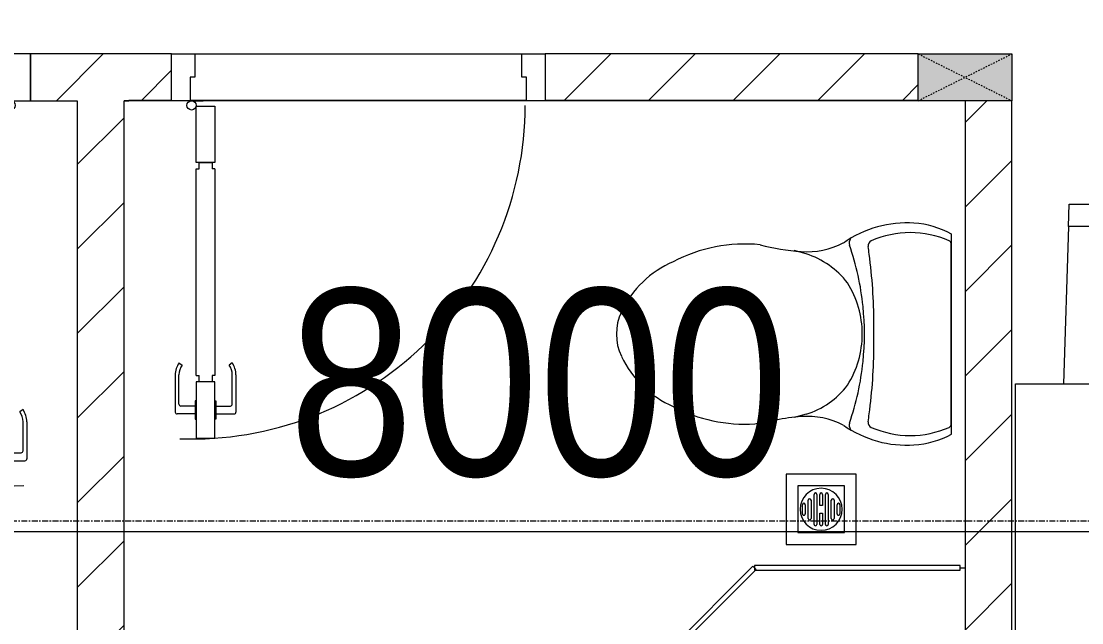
# Model space of a CAD drawing. Header units: millimetres. Extents: x 962 to 239635, y -15958 to 82755.
# Drawn here: x 125683 to 127953, y 39020 to 40307 of the extents above; entities that cross this region are included whole.
import ezdxf

# ---------------------------------------------------------------- set-up
doc = ezdxf.new("R2010")
doc.units = ezdxf.units.MM
doc.linetypes.add('Dash', pattern=[6, 3, -3])
doc.linetypes.add('Grid Line', pattern=[22.225, 12.7, -3.175, 3.175, -3.175])
for name, color, linetype, lineweight in [('0-1', 7, 'Continuous', 5), ('A-ANNO-DIMS', 211, 'Continuous', 9), ('A-ANNO-DIMS-160', 211, 'Continuous', 9), ('A-DETL-GENF-1', 9, 'Continuous', 9), ('A-DOOR-1', 254, 'Continuous', 9), ('A-DOOR-2', 9, 'Continuous', 9), ('A-FLOR-2', 9, 'Continuous', 9), ('A-GLAZ-CURT-1', 254, 'Continuous', 9), ('A-GLAZ-CURT-2', 9, 'Continuous', 9), ('A-WALL-1', 253, 'Continuous', 18), ('A-WALL-2', 9, 'Continuous', 9), ('A-WALL-PATT-1', 10, 'Continuous', 9), ('I-FURN-1', 254, 'Continuous', 9), ('M-EQPM-1', 254, 'Continuous', 9), ('P-SANR-FIXT-1', 254, 'Continuous', 9), ('S-COLS', 52, 'Continuous', 9), ('S-COLS-3', 254, 'Continuous', 9), ('S-COLS-4', 253, 'Continuous', 18), ('S-COLS-HDLN-1', 9, 'Dash', 9), ('S-GRID-1', 1, 'Grid Line', 9)]:
    doc.layers.add(name, color=color, linetype=linetype, lineweight=lineweight)
doc.styles.add('UTM Avo', font='UTM Avo.ttf', dxfattribs={"width": 0.9, "height": 400})
doc.dimstyles.new('1_Dim_chi_tiet_2_5_1', dxfattribs={"dimscale": 304.8, "dimtxt": 399.720379, "dimasz": 0.629921, "dimexe": 0.524934, "dimexo": 0.0625, "dimgap": 0.052493, "dimtad": 1, "dimdec": 0, "dimrnd": 5, "dimzin": 0, "dimdsep": 46, "dimtxsty": 'UTM Avo', "dimblk1": 'OBLIQUE', "dimblk2": 'OBLIQUE', "dimsah": 1, "dimcen": 0.09, "dimdle": 0.524934, "dimazin": 0, "dimtfac": 1, "dimtdec": 4, "dimtix": 1, "dimtmove": 0, "dimatfit": 3, "dimfxl": 1.049869, "dimfxlon": 1, "dimtvp": 1, "dimtolj": 1, "dimtzin": 0, "dimarcsym": 2})
pattern_1 = [(45, (0, 0), (-90.50967, 90.50967), [])]

# ---------------------------------------------------------------- blocks, each defined once
blk = doc.blocks.new('DOOR_CW_01 CANH MO-PANEL KINH - DIW_01-900x2200-CỬA GỖ VÂN LAMINATE-553393-TKCS_MB TẦNG 2')
at = {"layer": 'A-DETL-GENF-1'}
for p, q in [((-397, 872), (-357, 872)), ((-397, 752), (-397, 872)), ((-357, 872), (-357, 752)), ((-399, 820.5), (-438, 820.5)), ((-399, 831.8), (-397, 831.8)), ((-399, 792.2), (-399, 831.8)), ((-397, 792.2), (-397, 831.8)), ((-357, 792.2), (-357, 831.8)), ((-355, 831.8), (-357, 831.8)), ((-355, 792.2), (-355, 831.8)), ((-355, 820.5), (-316, 820.5)), ((-442, 737), (-442, 816.5)), ((-434, 799.5), (-434, 737)), ((-399, 803.5), (-430, 803.5)), ((-355, 803.5), (-324, 803.5)), ((-320, 799.5), (-320, 737)), ((-312, 737), (-312, 816.5)), ((-397, 792.2), (-399, 792.2)), ((-357, 792.2), (-355, 792.2)), ((-357, 752), (-397, 752)), ((-363, 752), (-391, 752)), ((-391, 752), (-391, 738)), ((-363, 738), (-363, 752)), ((-397, 738), (-391, 738)), ((-397, 738), (-397, 196)), ((-357, 738), (-363, 738)), ((-357, 196), (-357, 738)), ((-433.9, 711.2), (-427.3, 715.8)), ((-320.1, 711.2), (-326.7, 715.8)), ((-397, 196), (-391, 196)), ((-357, 182), (-397, 182)), ((-397, 182), (-397, 62)), ((-391, 196), (-391, 182)), ((-391, 182), (-363, 182)), ((-357, 196), (-363, 196)), ((-363, 182), (-363, 196)), ((-357, 62), (-357, 182)), ((-397, 62), (-357, 62))]:
    blk.add_line(p, q, dxfattribs=at)
blk.add_circle((-407, 60), 10, dxfattribs=at)
for centre, radius, start, end in [((-407, 60), 814, 360, 92), ((-438, 816.5), 4, 90, 180), ((-316, 816.5), 4, 0, 90), ((-430, 799.5), 4, 90, 180), ((-324, 799.5), 4, 360, 90), ((-397, 737), 45, 180, 215), ((-397, 737), 37, 180, 215), ((-357, 737), 37, 325, 0), ((-357, 737), 45, 325, 0)]:
    blk.add_arc(centre, radius, start, end, dxfattribs=at)
at = {"layer": 'A-DOOR-2'}
for p, q in [((-410, 50), (-450, 50)), ((-450, 50), (-450, -50)), ((-410, 0), (-410, 50)), ((-407, 50), (-382, 50)), ((450, 50), (410, 50)), ((410, 50), (410, 0)), ((450, -50), (450, 50)), ((-400, 0), (-410, 0)), ((-400, -50), (-400, 0)), ((410, 0), (400, 0)), ((400, 0), (400, -50)), ((-450, -50), (-400, -50)), ((400, -50), (450, -50))]:
    blk.add_line(p, q, dxfattribs=at)
blk = doc.blocks.new('DOOR_CW_01 CANH MO-PANEL KINH - DIG_02-800x2200-CỬA NHÔM KÍNH-401063-TKCS_MB TẦNG 2')
at = {"layer": 'A-DETL-GENF-1'}
for p, q in [((-347, -182), (-347, -62)), ((-347, -62), (-307, -62)), ((-307, -62), (-307, -182)), ((-307, -182), (-347, -182)), ((-347, -196), (-341, -196)), ((-347, -638), (-347, -196)), ((-341, -196), (-341, -182)), ((-341, -182), (-313, -182)), ((-313, -182), (-313, -196)), ((-307, -196), (-313, -196)), ((-307, -196), (-307, -638)), ((-383.9, -611.2), (-377.3, -615.8)), ((-270.1, -611.2), (-276.7, -615.8)), ((-392, -637), (-392, -716.5)), ((-384, -699.5), (-384, -637)), ((-347, -638), (-341, -638)), ((-307, -652), (-347, -652)), ((-347, -652), (-347, -772)), ((-341, -652), (-341, -638)), ((-313, -652), (-341, -652)), ((-307, -638), (-313, -638)), ((-313, -638), (-313, -652)), ((-307, -772), (-307, -652)), ((-270, -699.5), (-270, -637)), ((-262, -637), (-262, -716.5)), ((-349, -703.5), (-380, -703.5)), ((-349, -692.2), (-349, -731.8)), ((-347, -692.2), (-349, -692.2)), ((-347, -692.2), (-347, -731.8)), ((-307, -692.2), (-307, -731.8)), ((-307, -692.2), (-305, -692.2)), ((-305, -692.2), (-305, -731.8)), ((-305, -703.5), (-274, -703.5)), ((-349, -720.5), (-388, -720.5)), ((-305, -720.5), (-266, -720.5)), ((-349, -731.8), (-347, -731.8)), ((-305, -731.8), (-307, -731.8)), ((-347, -772), (-307, -772))]:
    blk.add_line(p, q, dxfattribs=at)
blk.add_circle((-357, -60), 10, dxfattribs=at)
for centre, radius, start, end in [((-357, -60), 714, 268, 0), ((-347, -637), 45, 145, 180), ((-307, -637), 45, 360, 35), ((-347, -637), 37, 145, 180), ((-307, -637), 37, 0, 35), ((-380, -699.5), 4, 180, 270), ((-274, -699.5), 4, 270, 0), ((-388, -716.5), 4, 180, 270), ((-266, -716.5), 4, 270, 0)]:
    blk.add_arc(centre, radius, start, end, dxfattribs=at)
at = {"layer": 'A-DOOR-2'}
for p, q in [((-400, -50), (-400, 50)), ((-400, 50), (-350, 50)), ((-350, 50), (-350, 0)), ((350, 0), (350, 50)), ((350, 50), (400, 50)), ((400, 50), (400, -50)), ((-360, 0), (-360, -50)), ((-350, 0), (-360, 0)), ((360, 0), (350, 0)), ((360, -50), (360, 0)), ((-360, -50), (-400, -50)), ((-357, -50), (-332, -50)), ((400, -50), (360, -50))]:
    blk.add_line(p, q, dxfattribs=at)
blk = doc.blocks.new('TOILET - TOILET-348229-TKCS_MB TẦNG 2')
at = {"layer": 'P-SANR-FIXT-1'}
for p, q in [((214.2, -19.1), (-214.2, -19.1)), ((194, -19.9), (-194, -19.9)), ((-171.7, -330.3), (-178.6, -355.5)), ((171.7, -330.3), (178.6, -355.5))]:
    blk.add_line(p, q, dxfattribs=at)
for centre, radius, start, end in [((-46.1, -111.1), 191.6, 151.2809, 176.4513), ((-193.7, -26.4), 6.48, 92.3168, 156.2862), ((193.7, -26.4), 6.48, 23.7138, 87.6832), ((46.1, -111.1), 191.6, 3.5487, 28.7191), ((-9.8, -107.2), 207.3, 156.2862, 203.7138), ((9.8, -107.2), 207.3, 336.2862, 23.7138), ((1.9, -114.1), 239.7, 176.4513, 195.2961), ((-1.9, -114.1), 239.7, 344.7039, 3.5487), ((-4, -115.7), 233.6, 195.2961, 215.2147), ((4, -115.7), 233.6, 324.7853, 344.7039), ((-189.1, -185.5), 11.7, 205.4105, 277.5788), ((178.9, -2951.3), 2778.4, 97.2351, 97.5788), ((-14.3, -1400.4), 1215.6, 90.3974, 97.407), ((0, -3462.8), 3278, 89.6026, 90.3974), ((14.3, -1400.4), 1215.6, 82.593, 89.6026), ((-178.9, -2951.3), 2778.4, 82.4212, 82.7649), ((189.1, -185.5), 11.7, 262.4212, 334.5895), ((0.6, -792.1), 586.9, 95.8322, 108.9927), ((0, -416), 206.1, 90, 122.0732), ((0, -786.7), 581.5, 84.1678, 95.8322), ((0, -416), 206.1, 57.9268, 90), ((-0.6, -792.1), 586.9, 71.0073, 84.1678), ((-195, -224.1), 13.8, 230.6724, 288.9927), ((-0.4, -384), 179.5, 127.4036, 162.5964), ((0.4, -384), 179.5, 17.4036, 52.5964), ((195, -224.1), 13.8, 251.0073, 309.3276), ((-343.5, -327.4), 167.3, 355.4559, 27.38), ((343.5, -327.4), 167.3, 152.62, 184.5441), ((-719.2, -297.5), 544.3, 346.0536, 355.4559), ((719.2, -297.5), 544.3, 184.5441, 190.2879), ((-1948.3, -805.1), 2171.2, 9.681, 10.8949), ((137.1, -461.2), 329.8, 174.3487, 207.6878), ((-137.1, -461.2), 329.8, 332.3122, 3.6835), ((45.1, -528.6), 217.6, 203.2216, 244.7718), ((-45.1, -528.6), 217.6, 295.2282, 336.7784), ((0, -624.4), 111.7, 244.7718, 295.2282)]:
    blk.add_arc(centre, radius, start, end, dxfattribs=at)
blk = doc.blocks.new('THU NUOC - THU NUOC-461820-TKCS_MB TẦNG 2')
at = {"layer": 'M-EQPM-1'}
for p, q in [((-66.3, 70.6), (-66.3, -79.4)), ((83.7, 70.6), (-66.3, 70.6)), ((83.7, -79.4), (83.7, 70.6)), ((58.7, 45.6), (-41.3, 45.6)), ((-41.3, 45.6), (-41.3, -54.4)), ((58.7, -54.4), (58.7, 45.6)), ((-11, 23.3), (28.5, 23.3)), ((-1.1, 35.6), (18.5, 35.6)), ((18.5, 29.6), (-1.1, 29.6)), ((-23.3, 10.8), (40.9, 10.8)), ((40.9, 4.8), (-23.3, 4.8)), ((28.5, 17.3), (-11, 17.3)), ((-23.3, -1.2), (0.7, -1.2)), ((0.7, -7.2), (-23.3, -7.2)), ((-23.3, -13.6), (40.9, -13.6)), ((40.9, -19.6), (-23.3, -19.6)), ((0.7, -1.2), (0.7, -7.2)), ((16.7, -1.2), (40.9, -1.2)), ((16.7, -7.2), (16.7, -1.2)), ((40.9, -7.2), (16.7, -7.2)), ((-11, -26.1), (28.5, -26.1)), ((28.5, -32.1), (-11, -32.1)), ((-1.1, -38.5), (18.5, -38.5)), ((18.5, -44.5), (-1.1, -44.5)), ((-41.3, -54.4), (58.7, -54.4)), ((-66.3, -79.4), (83.7, -79.4))]:
    blk.add_line(p, q, dxfattribs=at)
for centre, radius, start, end in [((8.7, -4.4), 45, 0, 180), ((8.7, -4.4), 45, 0, 180), ((-11, 20.3), 3, 90, 270), ((-1.1, 32.6), 3, 90, 270), ((18.5, 32.6), 3, 270, 90), ((28.5, 20.3), 3, 270, 90), ((-23.3, 7.8), 3, 90, 270), ((40.9, 7.8), 3, 270, 90), ((8.7, -4.4), 45, 180, 360), ((8.7, -4.4), 45, 180, 360), ((-23.3, -4.2), 3, 90, 270), ((-23.3, -16.6), 3, 90, 270), ((40.9, -4.2), 3, 270, 90), ((40.9, -16.6), 3, 270, 90), ((-11, -29.1), 3, 90, 270), ((-1.1, -41.5), 3, 90, 270), ((18.5, -41.5), 3, 270, 90), ((28.5, -29.1), 3, 270, 90)]:
    blk.add_arc(centre, radius, start, end, dxfattribs=at)
blk = doc.blocks.new('System Panel - Glazed-901203-TKCS_MB TẦNG 2')
at = {"layer": 'A-GLAZ-CURT-2'}
for p, q in [((220.1, 5), (-220.1, 5)), ((-220.1, 5), (-220.1, -5)), ((220.1, -5), (220.1, 5)), ((-220.1, -5), (220.1, -5))]:
    blk.add_line(p, q, dxfattribs=at)
blk = doc.blocks.new('System Panel - Glazed-580253-TKCS_MB TẦNG 2')
at = {"layer": 'A-GLAZ-CURT-2'}
for p, q in [((352.2, 5), (-352.2, 5)), ((-352.2, 5), (-352.2, -5)), ((352.2, -5), (352.2, 5)), ((-352.2, -5), (352.2, -5))]:
    blk.add_line(p, q, dxfattribs=at)
blk = doc.blocks.new('G1_SOF - BO TRU - 100x200-746114-TKCS_MB TẦNG 2')
at = {"layer": 'S-COLS'}
blk.add_hatch(color=256, dxfattribs=at).paths.add_polyline_path([(50, -100), (50, 100), (-50, 100), (-50, -100)])
at = {"layer": 'S-COLS-4'}
for p, q in [((-50, 100), (50, 100)), ((-50, -100), (-50, 100)), ((50, 100), (50, -100)), ((50, -100), (-50, -100))]:
    blk.add_line(p, q, dxfattribs=at)
at = {"layer": 'S-COLS-HDLN-1'}
for p, q in [((50, -100), (-50, 100)), ((-50, -100), (50, 100))]:
    blk.add_line(p, q, dxfattribs=at)
blk = doc.blocks.new('RES_BAN AN 1 - RES_BAN AN 1-885813-TKCS_MB TẦNG 2')
at = {"layer": 'I-FURN-1'}
for p, q in [((-425, 1275), (425, 1275)), ((-425, 0), (-425, 1275)), ((425, 1275), (425, 0)), ((-761.9, 1168.8), (-809.6, 1167.2)), ((-809.6, 1167.2), (-809.6, 745.3)), ((-425, 1180), (-761.9, 1168.8)), ((-761.9, 1168.8), (-761.9, 743.8)), ((-761.9, 743.8), (-761.9, 1168.8)), ((-425, 732.5), (-425, 1180)), ((425, 1180), (761.9, 1168.8)), ((425, 732.5), (425, 1180)), ((761.9, 1168.8), (761.9, 743.8)), ((761.9, 1168.8), (761.9, 743.8)), ((809.6, 1167.2), (761.9, 1168.8)), ((809.6, 745.3), (809.6, 1167.2)), ((-809.6, 745.3), (-761.9, 743.8)), ((-761.9, 743.8), (-425, 732.5)), ((761.9, 743.8), (425, 732.5)), ((761.9, 743.8), (809.6, 745.3)), ((-425, 549.7), (-761.9, 538.5)), ((-425, 102.3), (-425, 549.7)), ((425, 549.7), (761.9, 538.5)), ((425, 102.3), (425, 549.7)), ((-809.6, 536.9), (-761.9, 538.5)), ((-809.6, 115.1), (-809.6, 536.9)), ((-761.9, 538.5), (-761.9, 113.5)), ((-761.9, 538.5), (-761.9, 113.5)), ((761.9, 538.5), (761.9, 113.5)), ((761.9, 538.5), (809.6, 536.9)), ((761.9, 113.5), (761.9, 538.5)), ((809.6, 536.9), (809.6, 115.1)), ((-761.9, 113.5), (-809.6, 115.1)), ((-761.9, 113.5), (-425, 102.3)), ((761.9, 113.5), (425, 102.3)), ((809.6, 115.1), (761.9, 113.5)), ((425, 0), (-425, 0))]:
    blk.add_line(p, q, dxfattribs=at)
blk = doc.blocks.new('NCV_TKTC_TANG 2_rvt-1-TKCS_MB TẦNG 2')
at = {"layer": 'A-WALL-PATT-1'}
h = blk.add_hatch(dxfattribs=at)
h.set_pattern_fill('FP_1', color=256, style=0, pattern_type=2)
h.set_pattern_definition(pattern_1)
h.paths.add_polyline_path([(61052.6, 40136.9), (61254.6, 40136.9), (61254.6, 40236.9), (61052.6, 40236.9)])
h.paths.add_polyline_path([(62154.6, 40136.9), (62552.6, 40136.9), (62552.6, 40236.9), (62154.6, 40236.9)])
h.paths.add_polyline_path([(62752.6, 40136.9), (63052.6, 40136.9), (63052.6, 40236.9), (62752.6, 40236.9), (62752.6, 40211.9)])
h.paths.add_polyline_path([(64052.6, 40136.9), (64254.2, 40137.8), (64254.2, 40236.9), (63952.6, 40236.9), (63952.6, 40136.9)])
h.paths.add_polyline_path([(65054.2, 40137.8), (65852.6, 40137.8), (65852.6, 40236.9), (65054.2, 40236.9)])
h = blk.add_hatch(dxfattribs=at)
h.set_pattern_fill('FP_1', color=256, style=0, pattern_type=2)
h.set_pattern_definition(pattern_1)
h.paths.add_polyline_path([(64152.6, 38186.9), (64152.6, 40136.9), (64052.6, 40136.9), (64052.6, 38186.9)])
h = blk.add_hatch(dxfattribs=at)
h.set_pattern_fill('FP_1', color=256, style=0, pattern_type=2)
h.set_pattern_definition(pattern_1)
h.paths.add_polyline_path([(65952.6, 35736.9), (66052.6, 35736.9), (66052.6, 37736.9), (65952.6, 37736.9), (65952.6, 35786.2)])
h.paths.add_polyline_path([(65952.6, 37836.9), (66052.6, 37836.9), (66052.6, 40136.9), (65952.6, 40136.9), (65952.6, 38431.7)])
at = {"layer": 'A-FLOR-2'}
for p, q in [((64304.2, 40236.9), (65004.2, 40236.9)), ((64254.2, 40136.9), (64152.6, 40136.9)), ((65014.2, 40136.9), (64294.2, 40136.9)), ((65852.6, 40136.9), (65054.2, 40136.9)), ((65942.6, 39136.9), (65952.6, 39136.9))]:
    blk.add_line(p, q, dxfattribs=at)
at = {"layer": 'A-WALL-1'}
for p, q in [((64254.2, 40236.9), (63952.6, 40236.9)), ((63952.6, 40236.9), (63952.6, 40136.9)), ((64254.2, 40137.8), (64254.2, 40236.9)), ((65852.6, 40236.9), (65054.2, 40236.9)), ((65054.2, 40236.9), (65054.2, 40137.8)), ((63952.6, 40136.9), (64052.6, 40136.9)), ((64052.6, 40136.9), (64052.6, 38186.9)), ((64152.6, 40136.9), (64162.6, 40136.9)), ((64152.6, 38186.9), (64152.6, 40136.9)), ((64162.6, 40136.9), (64162.6, 40137.8)), ((64162.6, 40137.8), (64254.2, 40137.8)), ((65054.2, 40137.8), (65852.6, 40137.8)), ((65952.6, 40136.9), (65952.6, 37836.9)), ((66052.6, 37836.9), (66052.6, 40136.9))]:
    blk.add_line(p, q, dxfattribs=at)
at = {"layer": 'A-WALL-2'}
for p, q in [((64304.2, 40236.9), (65004.2, 40236.9)), ((64294.2, 40137.8), (65014.2, 40137.8))]:
    blk.add_line(p, q, dxfattribs=at)
at = {"layer": 'A-DOOR-1', "rotation": 180}
blk.add_blockref('DOOR_CW_01 CANH MO-PANEL KINH - DIW_01-900x2200-CỬA GỖ VÂN LAMINATE-553393-TKCS_MB TẦNG 2', (63502.6, 40186.9), dxfattribs=at)
at = {"layer": 'A-DOOR-1'}
blk.add_blockref('DOOR_CW_01 CANH MO-PANEL KINH - DIG_02-800x2200-CỬA NHÔM KÍNH-401063-TKCS_MB TẦNG 2', (64654.2, 40186.9), dxfattribs=at)
at = {"layer": 'A-GLAZ-CURT-1'}
for name, p, rotation in [('System Panel - Glazed-580253-TKCS_MB TẦNG 2', (65253.2, 38888.3), 225.0000000000003), ('System Panel - Glazed-901203-TKCS_MB TẦNG 2', (65722.4, 39137.4), 180)]:
    blk.add_blockref(name, p, dxfattribs=dict(at, rotation=rotation))
at = {"layer": 'I-FURN-1', "rotation": 270.0000000000001}
blk.add_blockref('RES_BAN AN 1 - RES_BAN AN 1-885813-TKCS_MB TẦNG 2', (66060.8, 39105.7), dxfattribs=at)
at = {"layer": 'M-EQPM-1', "rotation": 270.0000000000008}
blk.add_blockref('THU NUOC - THU NUOC-461820-TKCS_MB TẦNG 2', (65649.1, 39271.1), dxfattribs=at)
at = {"layer": 'P-SANR-FIXT-1', "rotation": 269.9999999999998}
blk.add_blockref('TOILET - TOILET-348229-TKCS_MB TẦNG 2', (65942.6, 39637.4), dxfattribs=at)
at = {"layer": 'S-COLS-3', "rotation": 270.0000000000007}
blk.add_blockref('G1_SOF - BO TRU - 100x200-746114-TKCS_MB TẦNG 2', (65952.6, 40186.9), dxfattribs=at)
blk = doc.blocks.new('DIMBLOCK271-TKCS_MB TẦNG 2')
at = {"layer": 'A-ANNO-DIMS-160'}
for p, q in [((122803.5, 39534.8), (122803.5, 39054.8)), ((122803.5, 39214.8), (122803.5, 39534.8)), ((130803.5, 39534.8), (130803.5, 39054.8)), ((130803.5, 39214.8), (130803.5, 39534.8)), ((122643.5, 39214.8), (130963.5, 39214.8))]:
    blk.add_line(p, q, dxfattribs=at)
at = {"layer": 'A-ANNO-DIMS-160', "lineweight": 25}
for p, q in [((122803.5, 39214.8), (122899.5, 39310.8)), ((130803.5, 39214.8), (130899.5, 39310.8)), ((122803.5, 39214.8), (122707.5, 39118.8)), ((130803.5, 39214.8), (130707.5, 39118.8))]:
    blk.add_line(p, q, dxfattribs=at)
at = {"layer": 'A-ANNO-DIMS-160', "color": 0, "insert": (126255.7, 39734.4), "char_height": 400, "width": 1314.636, "attachment_point": 1, "line_spacing_factor": 1.110334, "style": 'UTM Avo'}
blk.add_mtext('8000', dxfattribs=at)
blk = doc.blocks.new('_Oblique')
at = {"color": 0, "linetype": 'ByBlock', "lineweight": -2}
blk.add_line((-0.5, -0.5), (0.5, 0.5), dxfattribs=at)
blk = doc.blocks.new('DIMBLOCK318-TKCS_MB TẦNG 2')
at = {"layer": 'A-ANNO-DIMS-160'}
for p, q in [((125630.1, 44496.1), (125630.1, 35577.4)), ((125950.1, 44336.1), (125470.1, 44336.1)), ((125630.1, 44336.1), (125950.1, 44336.1)), ((125950.1, 35737.4), (125470.1, 35737.4)), ((125630.1, 35737.4), (125950.1, 35737.4))]:
    blk.add_line(p, q, dxfattribs=at)
at = {"layer": 'A-ANNO-DIMS-160', "lineweight": 25}
for p, q in [((125630.1, 44336.1), (125534.1, 44432.1)), ((125630.1, 44336.1), (125726.1, 44240.1)), ((125630.1, 35737.4), (125534.1, 35833.4)), ((125630.1, 35737.4), (125726.1, 35641.4))]:
    blk.add_line(p, q, dxfattribs=at)
at = {"layer": 'A-ANNO-DIMS-160', "color": 0, "insert": (125110.5, 39489), "char_height": 400, "width": 1314.636, "attachment_point": 1, "rotation": 90, "line_spacing_factor": 1.110334, "style": 'UTM Avo'}
blk.add_mtext('8600', dxfattribs=at)

msp = doc.modelspace()

# ---------------------------------------------------------------- linework, layer by layer
at = {"layer": 'S-GRID-1'}
msp.add_line((189415.6, 39236.9), (96253.4, 39236.9), dxfattribs=at)

# ---------------------------------------------------------------- block references
at = {"layer": '0-1'}
msp.add_blockref('NCV_TKTC_TANG 2_rvt-1-TKCS_MB TẦNG 2', (61750.9, 0), dxfattribs=at)

# ---------------------------------------------------------------- dimensions: what is measured, and where the dimension line sits
at = {"layer": 'A-ANNO-DIMS'}
dim = msp.add_linear_dim(base=(125630.1, 35737.4), p1=(125950.1, 44336.1), p2=(125950.1, 35737.4), angle=90, dimstyle='1_Dim_chi_tiet_2_5_1', override={"dimpost": '<>', "dimfxl": 8598.760351}, dxfattribs=at)
dim.commit()
dim.dimension.update_dxf_attribs({"geometry": 'DIMBLOCK318-TKCS_MB TẦNG 2', "text_midpoint": (125407.1, 40036.7)})
dim = msp.add_linear_dim(base=(130803.5, 39214.8), p1=(122803.5, 39534.8), p2=(130803.5, 39534.8), dimstyle='1_Dim_chi_tiet_2_5_1', override={"dimpost": '<>', "dimfxl": 8000}, dxfattribs=at)
dim.commit()
dim.dimension.update_dxf_attribs({"geometry": 'DIMBLOCK271-TKCS_MB TẦNG 2', "text_midpoint": (126803.5, 39437.8)})

doc.saveas('drawing.dxf')
